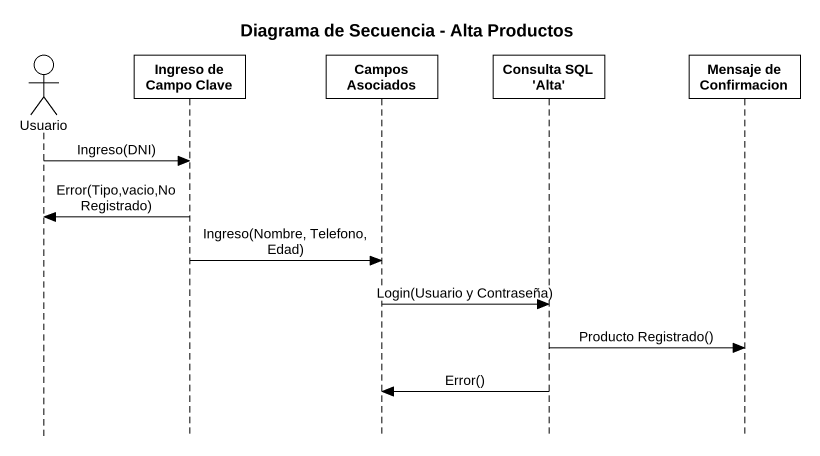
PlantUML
@startuml
title Diagrama de Secuencia - Alta Productos
hide footbox
actor Usuario
participant "Ingreso de Campo Clave" as Ingreso_de_Campo_Clave
participant "Campos Asociados" as Campos_Asociados
participant "Consulta SQL 'Alta'" as Consulta_SQL_Alta
participant "Mensaje de Confirmacion" as Mensaje_de_Confirmacion

Usuario -> Ingreso_de_Campo_Clave : Ingreso(DNI)
Ingreso_de_Campo_Clave -> Usuario : Error(Tipo,vacio,No Registrado)
Ingreso_de_Campo_Clave -> Campos_Asociados : Ingreso(Nombre, Telefono, Edad)
Campos_Asociados -> Consulta_SQL_Alta : Login(Usuario y Contraseña)
Consulta_SQL_Alta -> Mensaje_de_Confirmacion : Producto Registrado()
Consulta_SQL_Alta -> Campos_Asociados : Error()
@enduml
